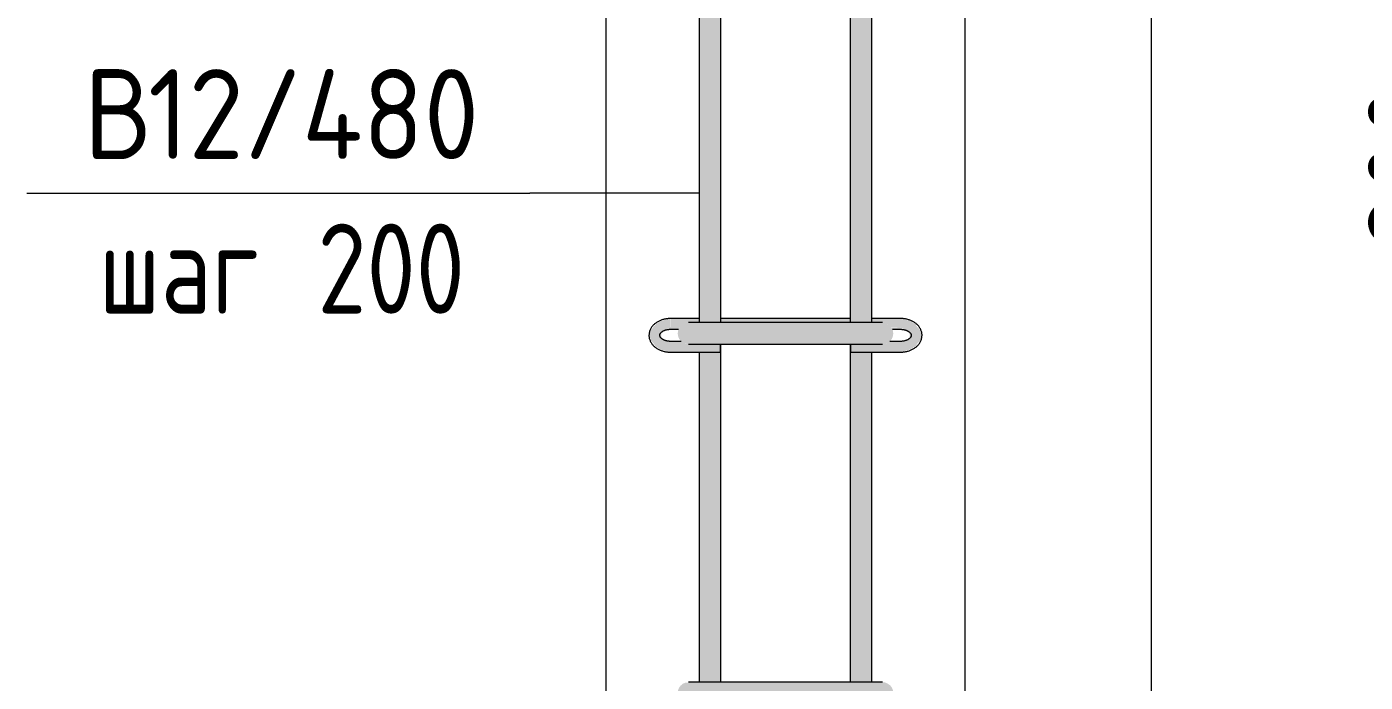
# Model space of a CAD drawing. Header units: millimetres. Extents: x 23200 to 49062, y -2858 to 35213.
# Drawn here: x 43563 to 44308, y -1444 to -1079 of the extents above; entities that cross this region are included whole.
import ezdxf

# ---------------------------------------------------------------- set-up
doc = ezdxf.new("R2010")
doc.units = ezdxf.units.MM
for name, color, linetype, lineweight in [('AA_Dim', 7, 'Continuous', 9), ('AA_Dim-20', 7, 'Continuous', 9), ('AA_Oformlenie', 7, 'Continuous', 9), ('AA_Vinoska', 7, 'Continuous', 9), ('AF_Stena_Опалубка', 253, 'Continuous', 20), ('KR_Armatura_Tonkie', 7, 'Continuous', 20)]:
    doc.layers.add(name, color=color, linetype=linetype, lineweight=lineweight)
doc.styles.add('ISOCPEUR_1', font='isocpeur.ttf', dxfattribs={"width": 0.9, "height": 50})
doc.styles.add('ISOCPEUR_2', font='isocpeur.ttf', dxfattribs={"width": 0.8, "height": 50})
doc.dimstyles.new('00_Точн_3_знака__прозр_', dxfattribs={"dimscale": 304.8, "dimtxt": 49.799059, "dimasz": 0.111549, "dimexe": 0.098425, "dimexo": 0.065617, "dimgap": 0.006562, "dimtad": 1, "dimdec": 3, "dimrnd": 0.001, "dimdsep": 46, "dimtxsty": 'ISOCPEUR_1', "dimblk1": 'OBLIQUE', "dimblk2": 'OBLIQUE', "dimsah": 1, "dimcen": 0.09, "dimdle": 0.098425, "dimazin": 0, "dimtfac": 1, "dimtdec": 4, "dimtix": 1, "dimtmove": 0, "dimatfit": 3, "dimfxl": 1, "dimtvp": 1, "dimtolj": 1, "dimtzin": 0, "dimlwd": 18, "dimlwe": 18, "dimarcsym": 2})
doc.dimstyles.new('05_Округл_5мм__прозр__1', dxfattribs={"dimscale": 304.8, "dimtxt": 49.799059, "dimasz": 0.111549, "dimexe": 0.098425, "dimexo": 0.065617, "dimgap": 0.006562, "dimtad": 1, "dimdec": 0, "dimrnd": 5, "dimdsep": 46, "dimtxsty": 'ISOCPEUR_1', "dimblk1": 'OBLIQUE', "dimblk2": 'OBLIQUE', "dimsah": 1, "dimcen": 0.09, "dimdle": 0.098425, "dimazin": 0, "dimtfac": 1, "dimtdec": 4, "dimtix": 1, "dimtmove": 0, "dimatfit": 3, "dimfxl": 1, "dimtvp": 1, "dimtolj": 1, "dimtzin": 0, "dimlwd": 18, "dimlwe": 18, "dimarcsym": 2})

# ---------------------------------------------------------------- blocks, each defined once
blk = doc.blocks.new('350_Хомут прямоугольный верт _НесАрм_РабПлоск_ - 350_Хомут прямоугольный верт _НесАрм_РабПлоск_-3805022-Сечение 5')
at = {"layer": 'KR_Armatura_Tonkie', "lineweight": 9}
for points in [[(-31766.47, -456), (-31748, -455.8), (-31748, -444), (-31770.55, -444.2), (-31772, -444.8), (-31773.35, -445.89), (-31774.2, -447), (-31774.8, -448.45), (-31775, -450), (-31774.8, -451.55), (-31774.2, -453), (-31773.24, -454.24), (-31771.83, -455.27), (-31769.83, -455.89), (-31767.46, -456), (-31766.64, -456)], [(-31724.37, -456), (-31682, -455.8), (-31682.11, -444), (-31748, -444.2), (-31748, -456), (-31738.46, -456)], [(-31675.06, -456), (-31659.45, -455.8), (-31657.75, -455.01), (-31656.76, -454.24), (-31655.8, -453), (-31655.2, -451.55), (-31655, -450), (-31655.2, -448.45), (-31655.8, -447), (-31656.76, -445.76), (-31658.32, -444.67), (-31659.45, -444.2), (-31662.41, -444), (-31682, -444.2), (-31682, -456), (-31675.13, -456)]]:
    blk.add_hatch(color=256, dxfattribs=at).paths.add_polyline_path(points)
at = {"layer": 'KR_Armatura_Tonkie'}
for p, q in [((-31682, -444), (-31748, -444)), ((-31748, -456), (-31682, -456))]:
    blk.add_line(p, q, dxfattribs=at)
at = {"layer": 'KR_Armatura_Tonkie', "flags": 128}
for points in [[(-31748, -444), (-31748.84, -444), (-31749.68, -444), (-31750.51, -444), (-31751.35, -444), (-31752.17, -444), (-31752.99, -444), (-31753.8, -444), (-31754.61, -444), (-31755.4, -444), (-31756.18, -444), (-31756.94, -444), (-31757.7, -444), (-31758.43, -444), (-31759.15, -444), (-31759.86, -444), (-31760.54, -444), (-31761.2, -444), (-31761.85, -444), (-31762.47, -444), (-31763.06, -444), (-31763.64, -444), (-31764.19, -444), (-31764.71, -444), (-31765.2, -444), (-31765.67, -444), (-31766.11, -444), (-31766.52, -444), (-31766.9, -444), (-31767.25, -444), (-31767.57, -444), (-31767.86, -444), (-31768.12, -444), (-31768.34, -444), (-31768.54, -444), (-31768.69, -444), (-31768.82, -444), (-31768.91, -444), (-31768.97, -444), (-31769, -444), (-31769, -444)], [(-31661, -444), (-31661.02, -444), (-31661.07, -444), (-31661.15, -444), (-31661.27, -444), (-31661.42, -444), (-31661.6, -444), (-31661.82, -444), (-31662.07, -444), (-31662.35, -444), (-31662.66, -444), (-31663, -444), (-31663.37, -444), (-31663.78, -444), (-31664.21, -444), (-31664.67, -444), (-31665.16, -444), (-31665.67, -444), (-31666.21, -444), (-31666.78, -444), (-31667.37, -444), (-31667.98, -444), (-31668.62, -444), (-31669.28, -444), (-31669.96, -444), (-31670.65, -444), (-31671.37, -444), (-31672.1, -444), (-31672.85, -444), (-31673.61, -444), (-31674.39, -444), (-31675.18, -444), (-31675.98, -444), (-31676.79, -444), (-31677.61, -444), (-31678.43, -444), (-31679.26, -444), (-31680.1, -444), (-31680.93, -444), (-31681.77, -444), (-31682, -444)], [(-31769, -456), (-31768.98, -456), (-31768.93, -456), (-31768.85, -456), (-31768.73, -456), (-31768.58, -456), (-31768.4, -456), (-31768.18, -456), (-31767.93, -456), (-31767.65, -456), (-31767.34, -456), (-31767, -456), (-31766.63, -456), (-31766.22, -456), (-31765.79, -456), (-31765.33, -456), (-31764.84, -456), (-31764.33, -456), (-31763.79, -456), (-31763.22, -456), (-31762.63, -456), (-31762.02, -456), (-31761.38, -456), (-31760.72, -456), (-31760.04, -456), (-31759.35, -456), (-31758.63, -456), (-31757.9, -456), (-31757.15, -456), (-31756.39, -456), (-31755.61, -456), (-31754.82, -456), (-31754.02, -456), (-31753.21, -456), (-31752.39, -456), (-31751.57, -456), (-31750.74, -456), (-31749.9, -456), (-31749.07, -456), (-31748.23, -456), (-31748, -456)], [(-31682, -456), (-31681.16, -456), (-31680.32, -456), (-31679.49, -456), (-31678.65, -456), (-31677.83, -456), (-31677.01, -456), (-31676.2, -456), (-31675.39, -456), (-31674.6, -456), (-31673.82, -456), (-31673.06, -456), (-31672.3, -456), (-31671.57, -456), (-31670.85, -456), (-31670.14, -456), (-31669.46, -456), (-31668.8, -456), (-31668.15, -456), (-31667.53, -456), (-31666.94, -456), (-31666.36, -456), (-31665.81, -456), (-31665.29, -456), (-31664.8, -456), (-31664.33, -456), (-31663.89, -456), (-31663.48, -456), (-31663.1, -456), (-31662.75, -456), (-31662.43, -456), (-31662.14, -456), (-31661.88, -456), (-31661.66, -456), (-31661.46, -456), (-31661.31, -456), (-31661.18, -456), (-31661.09, -456), (-31661.03, -456), (-31661, -456), (-31661, -456)]]:
    blk.add_lwpolyline(points, dxfattribs=at)
blk = doc.blocks.new('265_Выпуск П одной длины _НесАрм_РабПлоск_ - В1 _d12_-3835162-Сечение 5')
at = {"layer": 'KR_Armatura_Tonkie'}
h = blk.add_hatch(color=256, dxfattribs=at)
h.paths.add_polyline_path([(-31760, -1906), (-31751, -1906), (-31751.2, -1764.13), (-31763, -1764.13), (-31762.8, -1906), (-31761.24, -1906)])
h.paths.add_polyline_path([(-31759.9, -1752.13), (-31751, -1752), (-31751.2, -1656), (-31751.27, -1656), (-31751.27, -1660.41), (-31763, -1660.41), (-31762.8, -1752.13), (-31760, -1752.13)])
h.paths.add_polyline_path([(-31759.68, -1644), (-31751, -1644), (-31751.2, -1456), (-31763, -1456), (-31762.8, -1644), (-31759.84, -1644)])
h.paths.add_polyline_path([(-31757.36, -1444), (-31751, -1444), (-31751.2, -1256), (-31751.27, -1256), (-31751.27, -1260.41), (-31763, -1260.41), (-31762.8, -1444), (-31758.25, -1444)])
h.paths.add_polyline_path([(-31760, -1244), (-31751, -1244), (-31751.2, -1056), (-31763, -1056), (-31762.8, -1244), (-31760.89, -1244)])
h.paths.add_polyline_path([(-31759.47, -1044), (-31751, -1044), (-31751.2, -856), (-31751.27, -856), (-31751.27, -860.41), (-31763, -860.41), (-31762.8, -1044), (-31759.68, -1044)])
h.paths.add_polyline_path([(-31759.59, -844), (-31751, -844), (-31751.2, -656), (-31763, -656), (-31762.8, -844), (-31759.68, -844)])
h.paths.add_polyline_path([(-31759.22, -644), (-31751, -644), (-31751.2, -456), (-31751.27, -456.21), (-31751.43, -460.41), (-31763, -460.41), (-31762.8, -644), (-31759.68, -644)])
h.paths.add_polyline_path([(-31762.2, -444), (-31751, -444), (-31751.2, -325.36), (-31763, -325.36), (-31762.8, -444), (-31762.34, -444)])
h.paths.add_polyline_path([(-31759.01, -313.36), (-31751, -313.36), (-31751.2, -228.13), (-31763, -228.13), (-31762.8, -313.36), (-31759.68, -313.36)])
h.paths.add_polyline_path([(-31760, -216.13), (-31751, -216.13), (-31751.2, -112.13), (-31763, -112.13), (-31762.8, -216.13), (-31760.34, -216.13)])
h.paths.add_polyline_path([(-31762.95, -100.13), (-31751, -100), (-31751.2, 430), (-31763, 430), (-31763, -100.13)])
h = blk.add_hatch(color=256, dxfattribs=at)
h.paths.add_polyline_path([(-31675.3, -1906), (-31667, -1906), (-31667.2, -1792.51), (-31668.16, -1786.01), (-31671.53, -1778.45), (-31676, -1772.74), (-31679, -1770.44), (-31678.77, -1906), (-31676, -1906)])
h.paths.add_polyline_path([(-31667, -1764.81), (-31667.2, -1660.41), (-31678.73, -1660.31), (-31678.8, -1656), (-31679, -1656), (-31678.8, -1756.59), (-31675.91, -1757.82), (-31667.01, -1764.79)])
h.paths.add_polyline_path([(-31675.38, -1644), (-31667, -1644), (-31667.2, -1456), (-31679, -1456), (-31678.8, -1644), (-31675.84, -1644)])
h.paths.add_polyline_path([(-31673, -1444), (-31667, -1444), (-31667.2, -1260.41), (-31678.73, -1260.31), (-31678.94, -1256), (-31679, -1256), (-31678.8, -1444), (-31673.04, -1444)])
h.paths.add_polyline_path([(-31675.38, -1244), (-31667, -1244), (-31667.2, -1056), (-31679, -1056), (-31678.8, -1244), (-31675.59, -1244)])
h.paths.add_polyline_path([(-31678.8, -1044), (-31667, -1044), (-31667.2, -860.41), (-31678.73, -860.31), (-31678.91, -856), (-31679, -856), (-31678.92, -1044)])
h.paths.add_polyline_path([(-31670.79, -844), (-31667, -844), (-31667.2, -656), (-31679, -656), (-31678.8, -844), (-31671.45, -844)])
h.paths.add_polyline_path([(-31670.67, -644), (-31667, -644), (-31667.2, -460.41), (-31678.73, -460.31), (-31678.87, -456), (-31679, -456.21), (-31678.8, -644), (-31671.45, -644)])
h.paths.add_polyline_path([(-31675.38, -444), (-31667, -444), (-31667.2, -325.36), (-31679, -325.36), (-31678.8, -444), (-31676, -444)])
h.paths.add_polyline_path([(-31671.45, -313.36), (-31667, -313.36), (-31667.2, -223), (-31676.48, -226.74), (-31679, -227.07), (-31678.8, -313.36), (-31671.5, -313.36)])
h.paths.add_polyline_path([(-31679, -215.01), (-31671.32, -211.59), (-31667, -208.27), (-31667.2, -119.83), (-31672, -116.15), (-31679, -113.25), (-31679, -213.85)])
h.paths.add_polyline_path([(-31667, -105.34), (-31667.2, 430), (-31679, 430), (-31678.8, -101.21), (-31676, -101.61), (-31667.16, -105.28)])
for p, q in [((-31763, -1056), (-31763, -1244)), ((-31751, -1244), (-31751, -1056)), ((-31679, -1056), (-31679, -1244)), ((-31667, -1244), (-31667, -1056)), ((-31751, -1444), (-31751, -1256)), ((-31679, -1256), (-31679, -1444)), ((-31763, -1260.41), (-31763, -1444)), ((-31667, -1444), (-31667, -1260.37))]:
    blk.add_line(p, q, dxfattribs=at)
blk = doc.blocks.new('265_Выпуск П одной длины _НесАрм_РабПлоск_ - В1 _d12_-V53-Сечение 5')
at = {"layer": 'KR_Armatura_Tonkie'}
for p, q in [((-31763, -1056), (-31763, -1241.69)), ((-31751, -1241.7), (-31751, -1056)), ((-31679, -1056), (-31679, -1241.68)), ((-31667, -1241.68), (-31667, -1056)), ((-31751, -1444), (-31751, -1256)), ((-31679, -1256), (-31679, -1444)), ((-31763, -1260.41), (-31763, -1444)), ((-31667, -1444), (-31667, -1260.37))]:
    blk.add_line(p, q, dxfattribs=at)
blk = doc.blocks.new('265_Выпуск П одной длины _НесАрм_РабПлоск_ - В1 _d12_-V54-Сечение 5')
at = {"layer": 'KR_Armatura_Tonkie'}
for p, q in [((-31763, -1056), (-31763, -1241.69)), ((-31751, -1241.7), (-31751, -1056)), ((-31679, -1056), (-31679, -1241.68)), ((-31667, -1241.68), (-31667, -1056)), ((-31751, -1444), (-31751, -1256)), ((-31679, -1256), (-31679, -1444)), ((-31763, -1260.41), (-31763, -1444)), ((-31667, -1444), (-31667, -1260.37))]:
    blk.add_line(p, q, dxfattribs=at)
blk = doc.blocks.new('261_Шпилька массив _НесАрм_РабПлоск_ - 6 А240-3910254-Сечение 5')
at = {"layer": 'KR_Armatura_Tonkie'}
for points in [[(-31779, -1259.53), (-31779, -1254.41), (-31784.2, -1252.99), (-31784.2, -1248.92), (-31779, -1246.8), (-31779.22, -1241.78), (-31779.43, -1241.88), (-31783.89, -1242.86), (-31787.49, -1245.05), (-31788.92, -1247.04), (-31789.69, -1247.77), (-31791, -1251.05), (-31787.49, -1257.05), (-31780.35, -1259.14)], [(-31651, -1259.53), (-31642.51, -1257.05), (-31639, -1251.05), (-31640.33, -1247.69), (-31641.73, -1246.38), (-31642.51, -1245.05), (-31645.26, -1243.09), (-31651, -1241.78), (-31651, -1246.8), (-31645.8, -1248.92), (-31645.8, -1252.44), (-31646.4, -1253.15), (-31651, -1254.51), (-31651, -1258.91)], [(-31751.27, -1259.53), (-31751.27, -1256), (-31770.55, -1255.8), (-31772.59, -1254.74), (-31773.24, -1254.41), (-31779, -1254.51), (-31779, -1259.53), (-31752.55, -1259.53)], [(-31675.06, -1259.53), (-31651, -1259.53), (-31651, -1254.41), (-31657.2, -1254.58), (-31658.63, -1255.46), (-31660.31, -1255.91), (-31662.42, -1256), (-31678.73, -1256), (-31678.73, -1259.53)], [(-31759.15, -1260.41), (-31755.45, -1260.38), (-31751.27, -1260.41), (-31751.27, -1259.53), (-31779, -1259.53), (-31779, -1260.41), (-31760.42, -1260.41)], [(-31669.58, -1260.41), (-31651, -1260.31), (-31651, -1259.53), (-31678.73, -1259.53), (-31678.73, -1260.41), (-31670.85, -1260.41)]]:
    blk.add_hatch(color=256, dxfattribs=at).paths.add_polyline_path(points)
h = blk.add_hatch(color=256, dxfattribs=at)
h.paths.add_polyline_path([(-31655.74, -1246.8), (-31651, -1246.8), (-31651, -1241.68), (-31667, -1241.78), (-31667, -1244), (-31659.45, -1244.2), (-31658, -1244.8), (-31656.27, -1246.39), (-31655.8, -1246.8)])
h.paths.add_polyline_path([(-31779, -1246.8), (-31774.04, -1246.8), (-31772.64, -1245.3), (-31771.7, -1244.68), (-31770.55, -1244.2), (-31767.59, -1244), (-31763, -1243.9), (-31763, -1241.68), (-31779, -1241.78), (-31779, -1246.18)])
h.paths.add_polyline_path([(-31751, -1244), (-31679, -1243.9), (-31679, -1241.68), (-31751, -1241.85), (-31751, -1243.99)])
h = blk.add_hatch(color=256, dxfattribs=at)
h.paths.add_polyline_path([(-31779, -1260.41), (-31779, -1259.53), (-31787.49, -1257.05), (-31784.4, -1259.07), (-31779.22, -1260.31)])
h.paths.add_polyline_path([(-31788.27, -1255.71), (-31790.95, -1251.18), (-31789.67, -1254.4), (-31789.24, -1254.8)])
h.paths.add_polyline_path([(-31784.2, -1249.65), (-31783.53, -1248.92), (-31779, -1247.58), (-31779, -1246.8), (-31784.2, -1249.16), (-31784.2, -1249.22)])
h = blk.add_hatch(color=256, dxfattribs=at)
h.paths.add_polyline_path([(-31651, -1247.68), (-31651, -1246.8), (-31655.8, -1247), (-31655.52, -1247.68), (-31653.93, -1247.68)])
h.paths.add_polyline_path([(-31779, -1247.68), (-31774.44, -1247.58), (-31774.2, -1246.8), (-31779, -1246.8), (-31779, -1247.58)])
h = blk.add_hatch(color=256, dxfattribs=at)
h.paths.add_polyline_path([(-31651, -1260.41), (-31649.63, -1260.01), (-31645.6, -1258.92), (-31642.51, -1257.05), (-31651, -1259.53), (-31651, -1260.31)])
h.paths.add_polyline_path([(-31641.66, -1255.59), (-31640.31, -1254.32), (-31639, -1251.05), (-31640.76, -1254.05)])
h.paths.add_polyline_path([(-31645.8, -1249.1), (-31645.8, -1248.92), (-31651, -1247.04), (-31651, -1247.68), (-31645.89, -1249.08)])
for p, q in [((-31763, -1241.68), (-31779, -1241.68)), ((-31679, -1241.68), (-31751, -1241.68)), ((-31651, -1241.68), (-31667, -1241.68)), ((-31779, -1247.68), (-31774.48, -1247.68)), ((-31655.52, -1247.68), (-31651, -1247.68)), ((-31773.03, -1254.41), (-31779, -1254.41)), ((-31751.27, -1256), (-31751.27, -1259.53)), ((-31751.27, -1259.82), (-31751.27, -1256)), ((-31678.73, -1256), (-31678.73, -1259.82)), ((-31678.73, -1259.53), (-31678.73, -1256)), ((-31651, -1254.41), (-31656.97, -1254.41)), ((-31779, -1260.41), (-31751.27, -1260.41)), ((-31751.27, -1259.53), (-31751.27, -1260.41)), ((-31751.27, -1260.31), (-31751.27, -1260.01)), ((-31678.73, -1260.41), (-31678.73, -1259.53)), ((-31678.73, -1260.01), (-31678.73, -1260.31)), ((-31678.73, -1260.41), (-31651, -1260.41))]:
    blk.add_line(p, q, dxfattribs=at)
at = {"layer": 'KR_Armatura_Tonkie', "flags": 128}
for points in [[(-31779, -1241.68), (-31779.44, -1241.69), (-31779.89, -1241.71), (-31780.33, -1241.74), (-31780.77, -1241.78), (-31781.21, -1241.84), (-31781.65, -1241.91), (-31782.08, -1241.99), (-31782.52, -1242.08), (-31782.94, -1242.19), (-31783.36, -1242.31), (-31783.78, -1242.44), (-31784.19, -1242.59), (-31784.6, -1242.74), (-31785, -1242.91), (-31785.39, -1243.09), (-31785.77, -1243.29), (-31786.15, -1243.49), (-31786.52, -1243.71), (-31786.87, -1243.94), (-31787.22, -1244.19), (-31787.56, -1244.44), (-31787.89, -1244.71), (-31788.2, -1244.99), (-31788.5, -1245.28), (-31788.79, -1245.59), (-31789.07, -1245.91), (-31789.33, -1246.24), (-31789.58, -1246.58), (-31789.81, -1246.93), (-31790.02, -1247.29), (-31790.21, -1247.67), (-31790.38, -1248.05), (-31790.54, -1248.44), (-31790.67, -1248.84), (-31790.78, -1249.25), (-31790.87, -1249.67), (-31790.94, -1250.09), (-31790.98, -1250.51), (-31791, -1250.93), (-31791, -1251.05)], [(-31639, -1251.05), (-31639.01, -1250.62), (-31639.05, -1250.2), (-31639.11, -1249.78), (-31639.19, -1249.36), (-31639.3, -1248.95), (-31639.42, -1248.55), (-31639.57, -1248.16), (-31639.74, -1247.77), (-31639.93, -1247.39), (-31640.14, -1247.03), (-31640.36, -1246.67), (-31640.6, -1246.33), (-31640.86, -1246), (-31641.13, -1245.67), (-31641.42, -1245.37), (-31641.72, -1245.07), (-31642.03, -1244.79), (-31642.35, -1244.51), (-31642.69, -1244.25), (-31643.03, -1244.01), (-31643.39, -1243.77), (-31643.75, -1243.55), (-31644.13, -1243.34), (-31644.51, -1243.14), (-31644.9, -1242.96), (-31645.29, -1242.79), (-31645.7, -1242.63), (-31646.11, -1242.48), (-31646.52, -1242.34), (-31646.94, -1242.22), (-31647.37, -1242.11), (-31647.8, -1242.01), (-31648.23, -1241.93), (-31648.67, -1241.86), (-31649.11, -1241.8), (-31649.55, -1241.75), (-31649.99, -1241.71), (-31650.44, -1241.69), (-31650.88, -1241.68), (-31651, -1241.68)], [(-31791, -1251.05), (-31790.99, -1251.47), (-31790.95, -1251.89), (-31790.89, -1252.31), (-31790.81, -1252.73), (-31790.7, -1253.14), (-31790.58, -1253.54), (-31790.43, -1253.93), (-31790.26, -1254.32), (-31790.07, -1254.7), (-31789.86, -1255.06), (-31789.64, -1255.42), (-31789.4, -1255.76), (-31789.14, -1256.1), (-31788.87, -1256.42), (-31788.58, -1256.72), (-31788.28, -1257.02), (-31787.97, -1257.31), (-31787.65, -1257.58), (-31787.31, -1257.84), (-31786.97, -1258.08), (-31786.61, -1258.32), (-31786.25, -1258.54), (-31785.87, -1258.75), (-31785.49, -1258.95), (-31785.1, -1259.13), (-31784.71, -1259.3), (-31784.3, -1259.46), (-31783.89, -1259.61), (-31783.48, -1259.75), (-31783.06, -1259.87), (-31782.63, -1259.98), (-31782.2, -1260.08), (-31781.77, -1260.16), (-31781.33, -1260.23), (-31780.89, -1260.29), (-31780.45, -1260.34), (-31780.01, -1260.38), (-31779.56, -1260.4), (-31779.12, -1260.41), (-31779, -1260.41)], [(-31785, -1251.05), (-31785, -1250.96), (-31784.99, -1250.87), (-31784.98, -1250.79), (-31784.96, -1250.7), (-31784.94, -1250.61), (-31784.91, -1250.51), (-31784.87, -1250.42), (-31784.83, -1250.32), (-31784.77, -1250.21), (-31784.71, -1250.11), (-31784.65, -1250), (-31784.57, -1249.89), (-31784.48, -1249.77), (-31784.38, -1249.66), (-31784.27, -1249.54), (-31784.15, -1249.42), (-31784.02, -1249.3), (-31783.88, -1249.18), (-31783.73, -1249.07), (-31783.57, -1248.95), (-31783.4, -1248.84), (-31783.22, -1248.73), (-31783.03, -1248.62), (-31782.83, -1248.52), (-31782.62, -1248.42), (-31782.41, -1248.33), (-31782.18, -1248.24), (-31781.95, -1248.16), (-31781.71, -1248.08), (-31781.47, -1248.01), (-31781.22, -1247.94), (-31780.96, -1247.88), (-31780.7, -1247.83), (-31780.43, -1247.79), (-31780.17, -1247.75), (-31779.9, -1247.72), (-31779.62, -1247.7), (-31779.35, -1247.69), (-31779.07, -1247.68), (-31779, -1247.68)], [(-31779, -1254.41), (-31779.28, -1254.41), (-31779.55, -1254.39), (-31779.82, -1254.37), (-31780.09, -1254.35), (-31780.36, -1254.31), (-31780.63, -1254.27), (-31780.89, -1254.22), (-31781.15, -1254.17), (-31781.4, -1254.1), (-31781.65, -1254.03), (-31781.89, -1253.96), (-31782.12, -1253.87), (-31782.35, -1253.79), (-31782.56, -1253.69), (-31782.78, -1253.6), (-31782.98, -1253.5), (-31783.17, -1253.39), (-31783.35, -1253.28), (-31783.53, -1253.17), (-31783.69, -1253.05), (-31783.84, -1252.94), (-31783.99, -1252.82), (-31784.12, -1252.7), (-31784.24, -1252.58), (-31784.35, -1252.47), (-31784.45, -1252.35), (-31784.54, -1252.24), (-31784.63, -1252.12), (-31784.7, -1252.01), (-31784.76, -1251.91), (-31784.81, -1251.8), (-31784.86, -1251.7), (-31784.9, -1251.6), (-31784.93, -1251.51), (-31784.95, -1251.42), (-31784.97, -1251.33), (-31784.99, -1251.24), (-31785, -1251.15), (-31785, -1251.07), (-31785, -1251.05)], [(-31651, -1247.68), (-31650.72, -1247.69), (-31650.45, -1247.7), (-31650.18, -1247.72), (-31649.91, -1247.74), (-31649.64, -1247.78), (-31649.37, -1247.82), (-31649.11, -1247.87), (-31648.85, -1247.93), (-31648.6, -1247.99), (-31648.35, -1248.06), (-31648.11, -1248.13), (-31647.88, -1248.22), (-31647.65, -1248.3), (-31647.44, -1248.4), (-31647.22, -1248.49), (-31647.02, -1248.6), (-31646.83, -1248.7), (-31646.65, -1248.81), (-31646.47, -1248.92), (-31646.31, -1249.04), (-31646.16, -1249.15), (-31646.01, -1249.27), (-31645.88, -1249.39), (-31645.76, -1249.51), (-31645.65, -1249.62), (-31645.55, -1249.74), (-31645.46, -1249.85), (-31645.37, -1249.97), (-31645.3, -1250.08), (-31645.24, -1250.18), (-31645.19, -1250.29), (-31645.14, -1250.39), (-31645.1, -1250.49), (-31645.07, -1250.58), (-31645.05, -1250.67), (-31645.03, -1250.76), (-31645.01, -1250.85), (-31645, -1250.94), (-31645, -1251.02), (-31645, -1251.05)], [(-31651, -1260.41), (-31650.56, -1260.4), (-31650.11, -1260.38), (-31649.67, -1260.35), (-31649.23, -1260.31), (-31648.79, -1260.25), (-31648.35, -1260.18), (-31647.92, -1260.1), (-31647.48, -1260.01), (-31647.06, -1259.9), (-31646.64, -1259.78), (-31646.22, -1259.65), (-31645.81, -1259.51), (-31645.4, -1259.35), (-31645, -1259.18), (-31644.61, -1259), (-31644.23, -1258.8), (-31643.85, -1258.6), (-31643.48, -1258.38), (-31643.13, -1258.15), (-31642.78, -1257.9), (-31642.44, -1257.65), (-31642.11, -1257.38), (-31641.8, -1257.1), (-31641.5, -1256.81), (-31641.21, -1256.5), (-31640.93, -1256.18), (-31640.67, -1255.85), (-31640.42, -1255.51), (-31640.19, -1255.16), (-31639.98, -1254.8), (-31639.79, -1254.42), (-31639.62, -1254.04), (-31639.46, -1253.65), (-31639.33, -1253.25), (-31639.22, -1252.84), (-31639.13, -1252.42), (-31639.06, -1252.01), (-31639.02, -1251.58), (-31639, -1251.16), (-31639, -1251.05)], [(-31645, -1251.05), (-31645, -1251.13), (-31645.01, -1251.22), (-31645.02, -1251.3), (-31645.04, -1251.39), (-31645.06, -1251.48), (-31645.09, -1251.58), (-31645.13, -1251.67), (-31645.17, -1251.77), (-31645.23, -1251.88), (-31645.29, -1251.98), (-31645.35, -1252.09), (-31645.43, -1252.21), (-31645.52, -1252.32), (-31645.62, -1252.44), (-31645.73, -1252.55), (-31645.85, -1252.67), (-31645.98, -1252.79), (-31646.12, -1252.91), (-31646.27, -1253.02), (-31646.43, -1253.14), (-31646.6, -1253.25), (-31646.78, -1253.36), (-31646.97, -1253.47), (-31647.17, -1253.57), (-31647.38, -1253.67), (-31647.59, -1253.76), (-31647.82, -1253.85), (-31648.05, -1253.94), (-31648.29, -1254.01), (-31648.53, -1254.08), (-31648.78, -1254.15), (-31649.04, -1254.21), (-31649.3, -1254.26), (-31649.57, -1254.3), (-31649.83, -1254.34), (-31650.1, -1254.37), (-31650.38, -1254.39), (-31650.65, -1254.4), (-31650.93, -1254.41), (-31651, -1254.41)]]:
    blk.add_lwpolyline(points, dxfattribs=at)
blk = doc.blocks.new('261_Шпилька массив _НесАрм_РабПлоск_ - 6 А240-3909378-Сечение 5')
at = {"layer": 'KR_Armatura_Tonkie', "flags": 128}
for points in [[(-34509, -1241.68), (-34509.44, -1241.69), (-34509.89, -1241.71), (-34510.33, -1241.74), (-34510.77, -1241.78), (-34511.21, -1241.84), (-34511.65, -1241.91), (-34512.08, -1241.99), (-34512.52, -1242.08), (-34512.94, -1242.19), (-34513.36, -1242.31), (-34513.78, -1242.44), (-34514.19, -1242.59), (-34514.6, -1242.74), (-34515, -1242.91), (-34515.39, -1243.09), (-34515.77, -1243.29), (-34516.15, -1243.49), (-34516.52, -1243.71), (-34516.87, -1243.94), (-34517.22, -1244.19), (-34517.56, -1244.44), (-34517.89, -1244.71), (-34518.2, -1244.99), (-34518.5, -1245.28), (-34518.79, -1245.59), (-34519.07, -1245.91), (-34519.33, -1246.24), (-34519.58, -1246.58), (-34519.81, -1246.93), (-34520.02, -1247.29), (-34520.21, -1247.67), (-34520.38, -1248.05), (-34520.54, -1248.44), (-34520.67, -1248.84), (-34520.78, -1249.25), (-34520.87, -1249.67), (-34520.94, -1250.09), (-34520.98, -1250.51), (-34521, -1250.93), (-34521, -1251.05)], [(-34369, -1251.05), (-34369.01, -1250.62), (-34369.05, -1250.2), (-34369.11, -1249.78), (-34369.19, -1249.36), (-34369.3, -1248.95), (-34369.42, -1248.55), (-34369.57, -1248.16), (-34369.74, -1247.77), (-34369.93, -1247.39), (-34370.14, -1247.03), (-34370.36, -1246.67), (-34370.6, -1246.33), (-34370.86, -1246), (-34371.13, -1245.67), (-34371.42, -1245.37), (-34371.72, -1245.07), (-34372.03, -1244.79), (-34372.35, -1244.51), (-34372.69, -1244.25), (-34373.03, -1244.01), (-34373.39, -1243.77), (-34373.75, -1243.55), (-34374.13, -1243.34), (-34374.51, -1243.14), (-34374.9, -1242.96), (-34375.29, -1242.79), (-34375.7, -1242.63), (-34376.11, -1242.48), (-34376.52, -1242.34), (-34376.94, -1242.22), (-34377.37, -1242.11), (-34377.8, -1242.01), (-34378.23, -1241.93), (-34378.67, -1241.86), (-34379.11, -1241.8), (-34379.55, -1241.75), (-34379.99, -1241.71), (-34380.44, -1241.69), (-34380.88, -1241.68), (-34381, -1241.68)], [(-34521, -1251.05), (-34520.99, -1251.47), (-34520.95, -1251.89), (-34520.89, -1252.31), (-34520.81, -1252.73), (-34520.7, -1253.14), (-34520.58, -1253.54), (-34520.43, -1253.93), (-34520.26, -1254.32), (-34520.07, -1254.7), (-34519.86, -1255.06), (-34519.64, -1255.42), (-34519.4, -1255.76), (-34519.14, -1256.1), (-34518.87, -1256.42), (-34518.58, -1256.72), (-34518.28, -1257.02), (-34517.97, -1257.31), (-34517.65, -1257.58), (-34517.31, -1257.84), (-34516.97, -1258.08), (-34516.61, -1258.32), (-34516.25, -1258.54), (-34515.87, -1258.75), (-34515.49, -1258.95), (-34515.1, -1259.13), (-34514.71, -1259.3), (-34514.3, -1259.46), (-34513.89, -1259.61), (-34513.48, -1259.75), (-34513.06, -1259.87), (-34512.63, -1259.98), (-34512.2, -1260.08), (-34511.77, -1260.16), (-34511.33, -1260.23), (-34510.89, -1260.29), (-34510.45, -1260.34), (-34510.01, -1260.38), (-34509.56, -1260.4), (-34509.12, -1260.41), (-34509, -1260.41)], [(-34381, -1260.41), (-34380.56, -1260.4), (-34380.11, -1260.38), (-34379.67, -1260.35), (-34379.23, -1260.31), (-34378.79, -1260.25), (-34378.35, -1260.18), (-34377.92, -1260.1), (-34377.48, -1260.01), (-34377.06, -1259.9), (-34376.64, -1259.78), (-34376.22, -1259.65), (-34375.81, -1259.51), (-34375.4, -1259.35), (-34375, -1259.18), (-34374.61, -1259), (-34374.23, -1258.8), (-34373.85, -1258.6), (-34373.48, -1258.38), (-34373.13, -1258.15), (-34372.78, -1257.9), (-34372.44, -1257.65), (-34372.11, -1257.38), (-34371.8, -1257.1), (-34371.5, -1256.81), (-34371.21, -1256.5), (-34370.93, -1256.18), (-34370.67, -1255.85), (-34370.42, -1255.51), (-34370.19, -1255.16), (-34369.98, -1254.8), (-34369.79, -1254.42), (-34369.62, -1254.04), (-34369.46, -1253.65), (-34369.33, -1253.25), (-34369.22, -1252.84), (-34369.13, -1252.42), (-34369.06, -1252.01), (-34369.02, -1251.58), (-34369, -1251.16), (-34369, -1251.05)], [(-34376.47, -1248.92), (-34376.31, -1249.04), (-34376.16, -1249.15), (-34376.01, -1249.27), (-34375.88, -1249.39), (-34375.76, -1249.51)], [(-34513.53, -1253.17), (-34513.69, -1253.05), (-34513.84, -1252.94), (-34513.99, -1252.82), (-34514.12, -1252.7), (-34514.24, -1252.58)]]:
    blk.add_lwpolyline(points, dxfattribs=at)
blk = doc.blocks.new('011_Прямоугольник обрыва _ЭлУзла_ - 011_Прямоугольник обрыва _ЭлУзла_-3922142-Сечение 5')
at = {"layer": 'AA_Oformlenie'}
blk.add_line((-31511.48, -173.06), (-31511.48, -1703.79), dxfattribs=at)
blk = doc.blocks.new('DIMBLOCK141-Сечение 5')
at = {"layer": 'AA_Dim-20', "lineweight": 30}
for p, q in [((44376.92, -450), (44359.92, -433)), ((44376.92, -450), (44393.92, -467)), ((44376.92, -1650), (44359.92, -1633)), ((44376.92, -1650), (44393.92, -1667))]:
    blk.add_line(p, q, dxfattribs=at)
at = {"layer": 'AA_Dim-20', "lineweight": 18}
for p, q in [((44065.33, -450), (44406.92, -450)), ((44376.92, -450), (44065.33, -450)), ((44376.92, -450), (44376.92, -1650)), ((44065.33, -1650), (44406.92, -1650)), ((44376.92, -1650), (44065.33, -1650))]:
    blk.add_line(p, q, dxfattribs=at)
at = {"layer": 'AA_Dim-20', "color": 0, "lineweight": 18, "insert": (44309.6, -1203.71), "char_height": 50, "width": 368.8961, "attachment_point": 1, "rotation": 90, "line_spacing_factor": 1.149209, "style": 'ISOCPEUR_1'}
blk.add_mtext('200х6=1200', dxfattribs=at)
blk = doc.blocks.new('_Oblique')
at = {"color": 0, "linetype": 'ByBlock', "lineweight": -2}
blk.add_line((-0.5, -0.5), (0.5, 0.5), dxfattribs=at)
blk = doc.blocks.new('DIMBLOCK145-Сечение 5')
at = {"layer": 'AA_Dim-20', "lineweight": 30}
for p, q in [((44591.27, -270), (44574.27, -253)), ((44591.27, -270), (44608.27, -287)), ((44591.27, -1700), (44574.27, -1683)), ((44591.27, -1700), (44608.27, -1717))]:
    blk.add_line(p, q, dxfattribs=at)
at = {"layer": 'AA_Dim-20', "lineweight": 18}
for p, q in [((44105.33, -270), (44621.27, -270)), ((44591.27, -270), (44105.33, -270)), ((44591.27, -270), (44591.27, -1730)), ((44105.33, -1700), (44621.27, -1700)), ((44591.27, -1700), (44105.33, -1700))]:
    blk.add_line(p, q, dxfattribs=at)
at = {"layer": 'AA_Dim-20', "color": 0, "lineweight": 18, "insert": (44523.95, -1046.29), "char_height": 50, "width": 147.0988, "attachment_point": 1, "rotation": 90, "line_spacing_factor": 1.149209, "style": 'ISOCPEUR_1'}
blk.add_mtext('1430', dxfattribs=at)
blk = doc.blocks.new('DIMBLOCK146-Сечение 5')
at = {"layer": 'AA_Dim-20', "lineweight": 18}
for p, q in [((44731.27, -40), (44731.27, -2030)), ((44105.33, -70), (44761.27, -70)), ((44731.27, -70), (44105.33, -70)), ((44105.33, -2000), (44761.27, -2000)), ((44731.27, -2000), (44105.33, -2000))]:
    blk.add_line(p, q, dxfattribs=at)
at = {"layer": 'AA_Dim-20', "lineweight": 30}
for p, q in [((44731.27, -70), (44714.27, -53)), ((44731.27, -70), (44748.27, -87)), ((44731.27, -2000), (44714.27, -1983)), ((44731.27, -2000), (44748.27, -2017))]:
    blk.add_line(p, q, dxfattribs=at)
at = {"layer": 'AA_Dim-20', "color": 0, "lineweight": 18, "insert": (44663.95, -1093.9), "char_height": 50, "width": 141.3527, "attachment_point": 1, "rotation": 90, "line_spacing_factor": 1.149209, "style": 'ISOCPEUR_1'}
blk.add_mtext('1930', dxfattribs=at)
blk = doc.blocks.new('042_М_Арматуры - Диам длина поз _ Комментарий-2260297-Сечение 5')
at = {"layer": 'AA_Vinoska'}
blk.add_line((-33766.31, -1593.06), (-33486.31, -1593.06), dxfattribs=at)

msp = doc.modelspace()

# ---------------------------------------------------------------- linework, layer by layer
at = {"layer": 'AA_Vinoska'}
msp.add_line((43937.4632, -1172.0448), (43842.955, -1172.0448), dxfattribs=at)
at = {"layer": 'AF_Stena_Опалубка'}
for p, q in [((43885.3279, -270), (43885.3279, -1700)), ((44085.3279, -1700), (44085.3279, -270))]:
    msp.add_line(p, q, dxfattribs=at)

# ---------------------------------------------------------------- block references
at = {"layer": 'AA_Oformlenie'}
msp.add_blockref('011_Прямоугольник обрыва _ЭлУзла_ - 011_Прямоугольник обрыва _ЭлУзла_-3922142-Сечение 5', (75700.3279, 0), dxfattribs=at)
at = {"layer": 'AA_Vinoska'}
msp.add_blockref('042_М_Арматуры - Диам длина поз _ Комментарий-2260297-Сечение 5', (77329.2604, 421.0109), dxfattribs=at)
at = {"layer": 'KR_Armatura_Tonkie'}
for name, p in [('265_Выпуск П одной длины _НесАрм_РабПлоск_ - В1 _d12_-3835162-Сечение 5', (75700.3279, 0)), ('265_Выпуск П одной длины _НесАрм_РабПлоск_ - В1 _d12_-V53-Сечение 5', (75700.3279, 0)), ('265_Выпуск П одной длины _НесАрм_РабПлоск_ - В1 _d12_-V53-Сечение 5', (75700.3279, 0)), ('265_Выпуск П одной длины _НесАрм_РабПлоск_ - В1 _d12_-V53-Сечение 5', (75700.3279, 0)), ('265_Выпуск П одной длины _НесАрм_РабПлоск_ - В1 _d12_-V53-Сечение 5', (75700.3279, 0)), ('265_Выпуск П одной длины _НесАрм_РабПлоск_ - В1 _d12_-V53-Сечение 5', (75700.3279, 0)), ('265_Выпуск П одной длины _НесАрм_РабПлоск_ - В1 _d12_-V54-Сечение 5', (75700.3279, 0)), ('261_Шпилька массив _НесАрм_РабПлоск_ - 6 А240-3910254-Сечение 5', (75700.3279, 0)), ('261_Шпилька массив _НесАрм_РабПлоск_ - 6 А240-3909378-Сечение 5', (78430.3279, 0)), ('261_Шпилька массив _НесАрм_РабПлоск_ - 6 А240-3909378-Сечение 5', (78430.3279, 0)), ('261_Шпилька массив _НесАрм_РабПлоск_ - 6 А240-3909378-Сечение 5', (78430.3279, 0))]:
    msp.add_blockref(name, p, dxfattribs=at)
at = {"layer": 'KR_Armatura_Tonkie', "lineweight": 9}
for p in [(75700.3279, -800), (75700.3279, -1000)]:
    msp.add_blockref('350_Хомут прямоугольный верт _НесАрм_РабПлоск_ - 350_Хомут прямоугольный верт _НесАрм_РабПлоск_-3805022-Сечение 5', p, dxfattribs=at)

# ---------------------------------------------------------------- texts
at = {"layer": 'AA_Vinoska', "char_height": 50, "attachment_point": 1}
for s, insert, width, style in [('\\fISOCPEUR|b0|i0|c204|p34|;\\W.9;В', (43594.7878, -1102.9627), 43.291125, 'ISOCPEUR_1'), ('12/480', (43630.5065, -1102.9627), 226.556887, 'ISOCPEUR_1'), (' 200', (43699.2961, -1188.9438), 133.4008, 'ISOCPEUR_2'), ('шаг', (43602.9878, -1188.9438), 116.7257, 'ISOCPEUR_2')]:
    msp.add_mtext(s, dxfattribs=dict(at, insert=insert, width=width, style=style))

# ---------------------------------------------------------------- dimensions: what is measured, and where the dimension line sits
at = {"layer": 'AA_Dim', "lineweight": 18}
for base, p1, p2, dimstyle, override, picture, middle in [((44731.2713, -2000), (44085.3279, -69.9996), (44085.3279, -2000), '00_Точн_3_знака__прозр_', {"dimpost": '<>', "dimfxl": 1930.000362}, 'DIMBLOCK146-Сечение 5', (44704.2713, -1034.9998)), ((44591.2713, -1700), (44085.3279, -269.9996), (44085.3279, -1700), '00_Точн_3_знака__прозр_', {"dimpost": '<>', "dimfxl": 1430.000362}, 'DIMBLOCK145-Сечение 5', (44564.2713, -984.9998)), ((44376.9246, -1650), (44045.3279, -450), (44045.3279, -1650), '05_Округл_5мм__прозр__1', {"dimpost": '200х6=<>', "dimfxl": 1200}, 'DIMBLOCK141-Сечение 5', (44349.9246, -1050))]:
    dim = msp.add_linear_dim(base=base, p1=p1, p2=p2, angle=90, dimstyle=dimstyle, override=override, dxfattribs=at)
    dim.commit()
    dim.dimension.update_dxf_attribs({"geometry": picture, "text_midpoint": middle})

doc.saveas('drawing.dxf')
